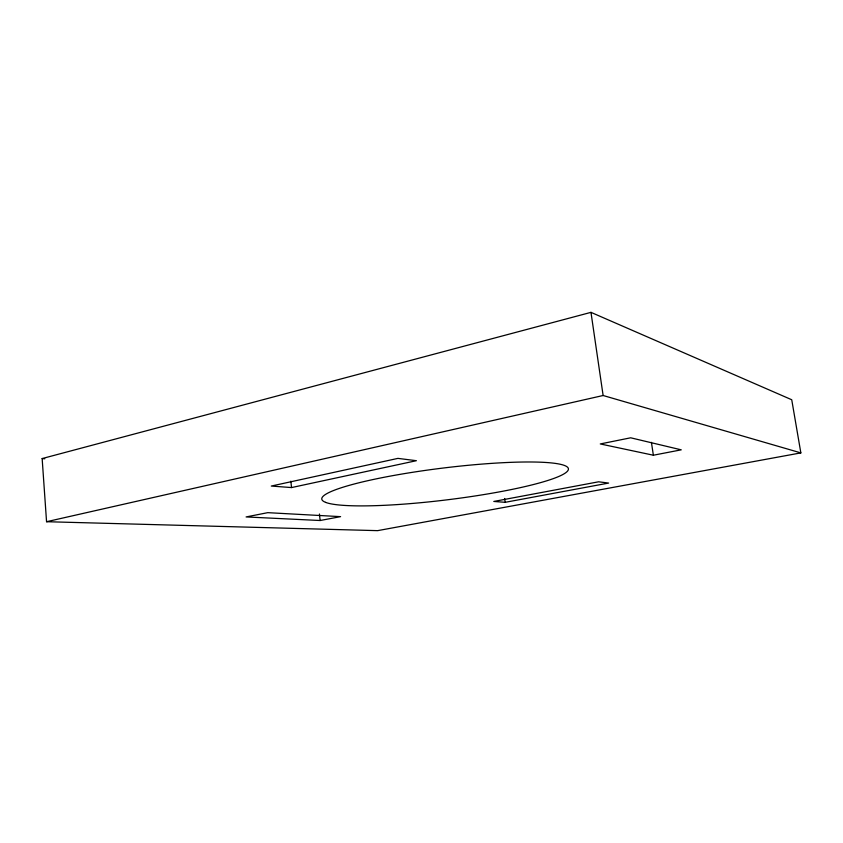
<?xml version="1.0" encoding="UTF-8"?>
<svg xmlns="http://www.w3.org/2000/svg" width="843" height="843" viewBox="0 0 843 843"><rect width="100%" height="100%" fill="white"/><g stroke="black" fill="none" stroke-linecap="round" stroke-linejoin="round"><path stroke-width="1.26" d="M42.15 458.56L590.975 312.353L791.735 399.751L800.85 452.891L377.611 530.647L46.555 521.712L42.15 458.56L44.774 458.782M46.555 521.712L603.124 395.504L800.85 452.891M291.52 487.57L416.389 460.7L397.938 458.381L271.277 486.053L291.52 487.57L290.867 481.153M653.367 455.22L681.249 449.835L630.68 437.802L600.279 443.945L653.367 455.22L651.418 442.354M320.129 520.51L340.583 516.643L267.747 512.66L246.103 516.938L320.129 520.51L319.434 514.009M505.168 502.323L608.635 483.071L598.635 481.796L493.787 501.448L505.168 502.323L504.672 498.476M590.975 312.353L603.124 395.504M325.619 502.375L324.544 501.891A124.248 16.017 -7 0 1 482.47 464.05A124.248 16.017 -7 0 1 529.752 485.452A124.248 16.017 -7 0 1 325.619 502.375"/></g></svg>
